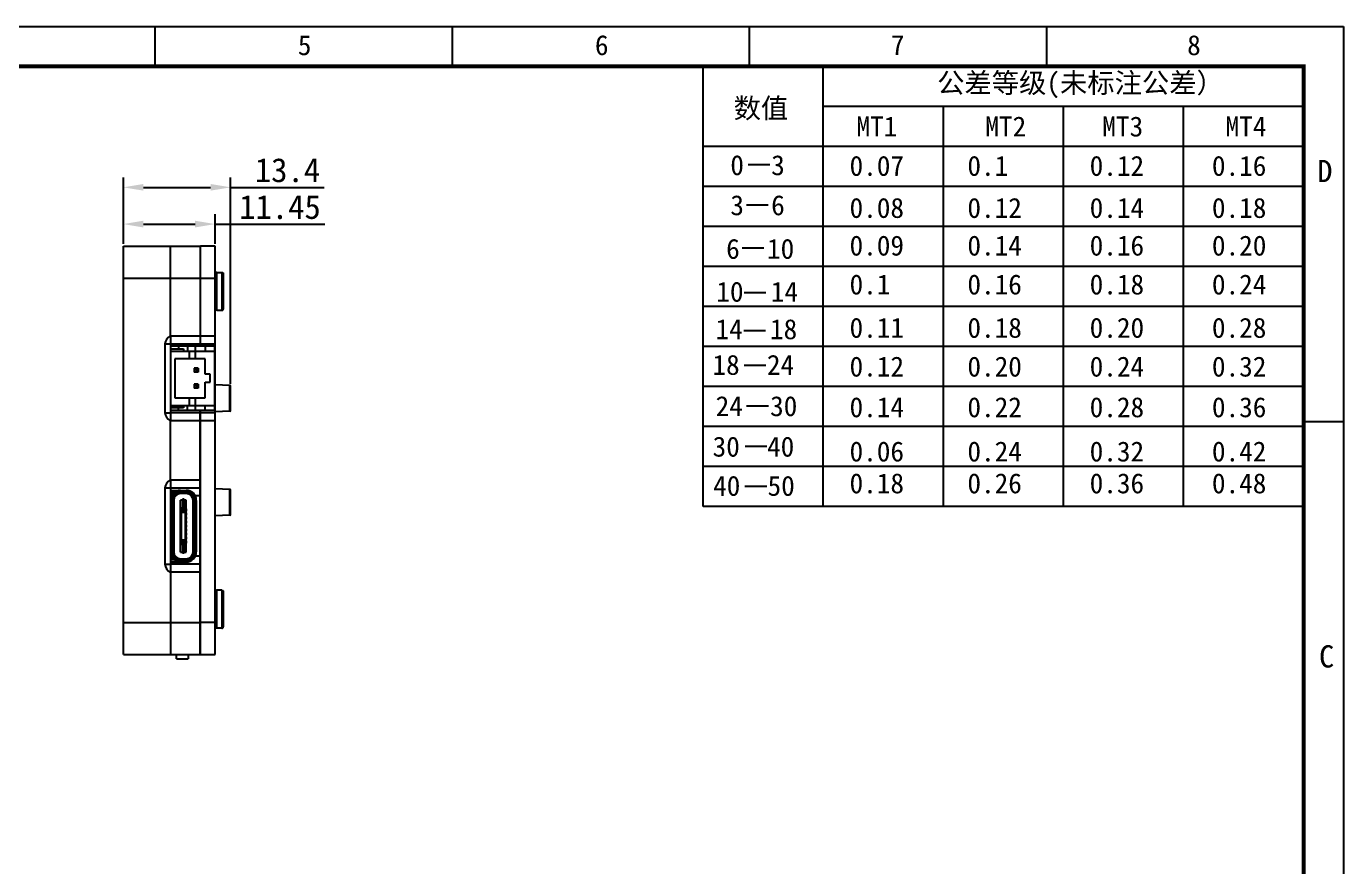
# Model space of a CAD drawing. Header units: millimetres. Extents: x 16822 to 17119, y 29551 to 29761.
# Drawn here: x 16954.4 to 17118.9, y 29655.5 to 29760.5 of the extents above; entities that cross this region are included whole.
import ezdxf

# ---------------------------------------------------------------- set-up
doc = ezdxf.new("R2010")
doc.units = ezdxf.units.MM
doc.header["$PDMODE"] = 2
doc.layers.add('title bar', color=7, linetype='Continuous')
doc.styles.get("Standard").update_dxf_attribs({"font": ''})
doc.styles.add('宝明', font='')
doc.styles.get('Standard').set_extended_font_data('SimSun')
doc.styles.get('宝明').set_extended_font_data('SimHei')
doc.dimstyles.new('ISO-25', dxfattribs={"dimtxt": 3, "dimasz": 2.5, "dimexe": 1.25, "dimexo": 0.3, "dimtad": 1, "dimdsep": 46, "dimtxsty": 'Standard', "dimcen": 2.5, "dimclrd": 5, "dimclre": 5, "dimadec": 0, "dimazin": 0, "dimtfac": 1, "dimtmove": 0, "dimatfit": 3, "dimfxl": 1, "dimarcsym": 0})

# ---------------------------------------------------------------- blocks, each defined once
blk = doc.blocks.new('*D5')
at = {"color": 5, "lineweight": -2, "transparency": 16777216}
for p, q in [((16966.48, 29733.34), (16966.48, 29737.06)), ((16977.93, 29733.34), (16977.93, 29737.06)), ((16968.98, 29735.81), (16975.43, 29735.81)), ((16977.93, 29735.81), (16991.65, 29735.81))]:
    blk.add_line(p, q, dxfattribs=at)
at = {"color": 5, "transparency": 16777216}
for points in [[(16968.98, 29736.23), (16968.98, 29735.39), (16966.48, 29735.81)], [(16975.43, 29736.23), (16975.43, 29735.39), (16977.93, 29735.81)]]:
    blk.add_solid(points, dxfattribs=at)
at = {"layer": 'Defpoints', "color": 0, "transparency": 16777216}
for p in [(16966.48, 29735.81), (16966.48, 29733.04), (16977.93, 29733.04)]:
    blk.add_point(p, dxfattribs=at)
at = {"color": 0, "transparency": 16777216, "insert": (16986.04, 29737.93), "char_height": 3, "attachment_point": 5}
blk.add_mtext('11.45', dxfattribs=at)
blk = doc.blocks.new('*D6')
at = {"color": 5, "lineweight": -2, "transparency": 16777216}
for p, q in [((16966.48, 29733.34), (16966.48, 29741.65)), ((16968.98, 29740.4), (16977.38, 29740.4)), ((16979.88, 29715.85), (16979.88, 29741.65)), ((16979.88, 29740.4), (16991.57, 29740.4))]:
    blk.add_line(p, q, dxfattribs=at)
at = {"color": 5, "transparency": 16777216}
for points in [[(16968.98, 29740.82), (16968.98, 29739.99), (16966.48, 29740.4)], [(16977.38, 29740.82), (16977.38, 29739.99), (16979.88, 29740.4)]]:
    blk.add_solid(points, dxfattribs=at)
at = {"layer": 'Defpoints', "color": 0, "transparency": 16777216}
for p in [(16966.48, 29740.4), (16966.48, 29733.04), (16979.88, 29715.55)]:
    blk.add_point(p, dxfattribs=at)
at = {"color": 0, "transparency": 16777216, "insert": (16986.98, 29742.53), "char_height": 3, "attachment_point": 5}
blk.add_mtext('13.4', dxfattribs=at)

msp = doc.modelspace()

# ---------------------------------------------------------------- linework, layer by layer
for p, q in [((17038.908, 29700.518), (17038.908, 29755.518)), ((17053.908, 29700.518), (17053.908, 29755.518)), ((17113.908, 29750.518), (17053.908, 29750.518)), ((17068.908, 29700.518), (17068.908, 29750.518)), ((17083.908, 29700.518), (17083.908, 29750.518)), ((17098.908, 29700.518), (17098.908, 29750.518)), ((17113.908, 29745.518), (17038.908, 29745.518)), ((17044.51, 29743.237), (17047.237, 29743.237)), ((17113.908, 29740.518), (17038.908, 29740.518)), ((17044.313, 29738.233), (17047.04, 29738.233)), ((17113.908, 29735.518), (17038.908, 29735.518)), ((17043.77, 29732.841), (17046.498, 29732.841)), ((17113.908, 29730.518), (17038.908, 29730.518)), ((17044.016, 29727.264), (17046.744, 29727.264)), ((17113.908, 29725.518), (17038.908, 29725.518)), ((17043.969, 29722.528), (17046.696, 29722.528)), ((17113.908, 29720.518), (17038.908, 29720.518)), ((17044.016, 29718.186), (17046.744, 29718.186)), ((17113.908, 29715.518), (17038.908, 29715.518)), ((17044.328, 29713.098), (17047.055, 29713.098)), ((17113.908, 29710.518), (17038.908, 29710.518)), ((17044.131, 29708.077), (17046.858, 29708.077)), ((17113.908, 29705.518), (17038.908, 29705.518)), ((17044.112, 29703.07), (17046.84, 29703.07)), ((17113.908, 29700.518), (17038.908, 29700.518))]:
    msp.add_line(p, q)
at = {"linetype": 'Continuous'}
for p, q in [((16966.479, 29682.041), (16966.479, 29733.041)), ((16966.479, 29733.041), (16976.079, 29733.041)), ((16972.379, 29721.841), (16972.379, 29733.041)), ((16976.079, 29733.041), (16976.079, 29720.541)), ((16976.129, 29720.541), (16976.129, 29733.041)), ((16977.929, 29733.041), (16976.129, 29733.041)), ((16977.929, 29682.041), (16977.929, 29733.041)), ((16966.479, 29729.041), (16976.079, 29729.041)), ((16976.079, 29728.651), (16976.129, 29728.651)), ((16976.129, 29729.041), (16977.929, 29729.041)), ((16977.929, 29728.651), (16977.952, 29728.651)), ((16977.952, 29725.193), (16977.952, 29729.608)), ((16978.155, 29725.033), (16978.155, 29729.769)), ((16978.155, 29729.769), (16978.763, 29729.769)), ((16978.763, 29729.769), (16978.763, 29725.033)), ((16978.966, 29729.608), (16978.966, 29725.193)), ((16977.952, 29727.401), (16978.155, 29727.401)), ((16978.966, 29727.401), (16978.763, 29727.401)), ((16976.079, 29726.151), (16976.129, 29726.151)), ((16977.929, 29726.151), (16977.952, 29726.151)), ((16978.155, 29725.033), (16978.763, 29725.033)), ((16971.679, 29720.841), (16971.679, 29712.241)), ((16971.679, 29720.841), (16972.379, 29720.841)), ((16972.379, 29721.841), (16972.379, 29711.241)), ((16972.379, 29721.841), (16976.079, 29721.841)), ((16972.379, 29720.841), (16976.079, 29720.841)), ((16977.909, 29720.541), (16972.379, 29720.541)), ((16973.379, 29720.541), (16973.379, 29720.241)), ((16974.509, 29720.541), (16974.509, 29719.941)), ((16975.509, 29718.971), (16975.509, 29720.541)), ((16976.129, 29721.841), (16977.929, 29721.841)), ((16976.129, 29720.841), (16977.929, 29720.841)), ((16976.709, 29720.541), (16976.709, 29719.941)), ((16977.909, 29712.541), (16977.909, 29720.541)), ((16972.379, 29720.241), (16973.979, 29720.241)), ((16972.379, 29719.941), (16977.909, 29719.941)), ((16972.929, 29718.971), (16972.929, 29714.111)), ((16976.709, 29718.971), (16972.929, 29718.971)), ((16973.979, 29720.241), (16973.979, 29719.941)), ((16974.709, 29719.941), (16974.709, 29718.971)), ((16976.709, 29717.041), (16976.709, 29718.971)), ((16975.319, 29717.791), (16975.319, 29717.291)), ((16975.419, 29717.691), (16975.319, 29717.791)), ((16975.819, 29717.791), (16975.319, 29717.791)), ((16975.319, 29717.291), (16975.419, 29717.391)), ((16975.819, 29717.291), (16975.319, 29717.291)), ((16975.419, 29717.391), (16975.419, 29717.691)), ((16975.719, 29717.691), (16975.419, 29717.691)), ((16975.719, 29717.391), (16975.419, 29717.391)), ((16975.819, 29717.791), (16975.719, 29717.691)), ((16975.719, 29717.391), (16975.719, 29717.691)), ((16975.819, 29717.291), (16975.719, 29717.391)), ((16975.819, 29717.791), (16975.819, 29717.291)), ((16977.309, 29717.041), (16976.709, 29717.041)), ((16977.309, 29716.041), (16977.309, 29717.041)), ((16975.319, 29715.791), (16975.319, 29715.291)), ((16975.819, 29715.791), (16975.319, 29715.791)), ((16975.419, 29715.691), (16975.319, 29715.791)), ((16975.319, 29715.291), (16975.419, 29715.391)), ((16975.419, 29715.391), (16975.419, 29715.691)), ((16975.719, 29715.691), (16975.419, 29715.691)), ((16975.719, 29715.391), (16975.419, 29715.391)), ((16975.819, 29715.791), (16975.719, 29715.691)), ((16975.719, 29715.391), (16975.719, 29715.691)), ((16975.819, 29715.291), (16975.719, 29715.391)), ((16975.819, 29715.791), (16975.819, 29715.291)), ((16976.709, 29714.111), (16976.709, 29716.041)), ((16976.709, 29716.041), (16977.309, 29716.041)), ((16979.783, 29715.647), (16977.929, 29715.712)), ((16979.783, 29712.434), (16979.783, 29715.647)), ((16979.879, 29712.534), (16979.879, 29715.548)), ((16972.929, 29714.111), (16976.709, 29714.111)), ((16974.709, 29714.111), (16974.709, 29713.141)), ((16975.819, 29715.291), (16975.319, 29715.291)), ((16975.509, 29712.541), (16975.509, 29714.111)), ((16971.679, 29712.241), (16972.379, 29712.241)), ((16972.379, 29713.141), (16977.909, 29713.141)), ((16973.979, 29712.841), (16972.379, 29712.841)), ((16972.379, 29712.541), (16977.909, 29712.541)), ((16976.079, 29712.241), (16972.379, 29712.241)), ((16973.379, 29712.541), (16973.379, 29712.841)), ((16973.979, 29713.141), (16973.979, 29712.841)), ((16974.509, 29712.541), (16974.509, 29713.141)), ((16976.079, 29682.041), (16976.079, 29712.541)), ((16976.129, 29712.306), (16976.079, 29712.305)), ((16976.129, 29682.041), (16976.129, 29712.541)), ((16977.929, 29712.241), (16976.129, 29712.241)), ((16976.709, 29712.541), (16976.709, 29713.141)), ((16979.783, 29712.434), (16977.929, 29712.369)), ((16972.379, 29703.841), (16972.379, 29711.241)), ((16976.079, 29711.241), (16972.379, 29711.241)), ((16977.929, 29711.241), (16976.129, 29711.241)), ((16971.679, 29702.841), (16972.379, 29702.841)), ((16971.679, 29702.841), (16971.679, 29693.301)), ((16972.379, 29703.841), (16976.079, 29703.841)), ((16972.379, 29703.841), (16972.379, 29692.301)), ((16972.379, 29702.841), (16976.079, 29702.841)), ((16976.079, 29702.801), (16972.379, 29702.801)), ((16972.379, 29702.541), (16974.339, 29702.541)), ((16972.817, 29702.241), (16972.379, 29702.241)), ((16972.479, 29702.241), (16972.479, 29701.78)), ((16973.629, 29702.391), (16974.339, 29702.391)), ((16973.629, 29702.391), (16973.629, 29702.141)), ((16974.339, 29702.241), (16973.629, 29702.241)), ((16974.339, 29702.141), (16974.339, 29702.391)), ((16976.129, 29702.775), (16976.078, 29702.777)), ((16979.783, 29702.647), (16977.929, 29702.712)), ((16979.783, 29699.434), (16979.783, 29702.647)), ((16979.879, 29699.534), (16979.879, 29702.548)), ((16972.713, 29702.141), (16972.379, 29702.141)), ((16972.779, 29701.291), (16972.529, 29701.291)), ((16972.529, 29694.851), (16972.529, 29701.291)), ((16972.679, 29694.851), (16972.679, 29701.291)), ((16972.779, 29701.291), (16972.779, 29694.851)), ((16974.339, 29702.141), (16973.629, 29702.141)), ((16973.884, 29701.321), (16973.634, 29701.321)), ((16973.634, 29694.821), (16973.634, 29701.321)), ((16974.084, 29701.421), (16973.884, 29701.421)), ((16973.884, 29701.421), (16973.884, 29699.821)), ((16974.084, 29699.821), (16974.084, 29701.421)), ((16974.334, 29701.321), (16974.084, 29701.321)), ((16974.334, 29694.821), (16974.334, 29701.321)), ((16975.439, 29701.291), (16975.189, 29701.291)), ((16975.189, 29694.851), (16975.189, 29701.291)), ((16975.289, 29694.851), (16975.289, 29701.291)), ((16975.439, 29701.291), (16975.439, 29694.851)), ((16976.079, 29701.841), (16975.461, 29701.841)), ((16975.589, 29701.291), (16975.589, 29694.851)), ((16973.609, 29700.221), (16973.634, 29700.221)), ((16973.609, 29700.221), (16973.609, 29699.921)), ((16973.634, 29699.921), (16973.609, 29699.921)), ((16973.609, 29699.721), (16973.634, 29699.721)), ((16973.609, 29699.721), (16973.609, 29699.421)), ((16973.634, 29699.421), (16973.609, 29699.421)), ((16973.609, 29699.221), (16973.634, 29699.221)), ((16973.609, 29699.221), (16973.609, 29698.921)), ((16973.734, 29700.321), (16973.634, 29700.421)), ((16973.734, 29700.321), (16973.884, 29700.321)), ((16973.734, 29695.821), (16973.734, 29700.321)), ((16974.084, 29700.362), (16973.884, 29700.362)), ((16973.884, 29699.821), (16974.084, 29699.821)), ((16974.084, 29700.321), (16974.234, 29700.321)), ((16974.334, 29700.421), (16974.234, 29700.321)), ((16974.234, 29695.821), (16974.234, 29700.321)), ((16974.334, 29700.221), (16974.359, 29700.221)), ((16974.359, 29699.921), (16974.334, 29699.921)), ((16974.334, 29699.721), (16974.359, 29699.721)), ((16974.359, 29699.421), (16974.334, 29699.421)), ((16974.334, 29699.221), (16974.359, 29699.221)), ((16974.359, 29699.921), (16974.359, 29700.221)), ((16974.359, 29699.421), (16974.359, 29699.721)), ((16974.359, 29698.921), (16974.359, 29699.221)), ((16976.129, 29699.306), (16976.081, 29699.305)), ((16979.783, 29699.434), (16977.929, 29699.369)), ((16973.634, 29698.921), (16973.609, 29698.921)), ((16973.609, 29698.721), (16973.634, 29698.721)), ((16973.609, 29698.721), (16973.609, 29698.421)), ((16973.634, 29698.421), (16973.609, 29698.421)), ((16973.609, 29698.221), (16973.634, 29698.221)), ((16973.609, 29698.221), (16973.609, 29697.921)), ((16973.634, 29697.921), (16973.609, 29697.921)), ((16973.609, 29697.721), (16973.634, 29697.721)), ((16973.609, 29697.721), (16973.609, 29697.421)), ((16973.634, 29697.421), (16973.609, 29697.421)), ((16974.359, 29698.921), (16974.334, 29698.921)), ((16974.334, 29698.721), (16974.359, 29698.721)), ((16974.359, 29698.421), (16974.334, 29698.421)), ((16974.334, 29698.221), (16974.359, 29698.221)), ((16974.359, 29697.921), (16974.334, 29697.921)), ((16974.334, 29697.721), (16974.359, 29697.721)), ((16974.359, 29697.421), (16974.334, 29697.421)), ((16974.359, 29698.421), (16974.359, 29698.721)), ((16974.359, 29697.921), (16974.359, 29698.221)), ((16974.359, 29697.421), (16974.359, 29697.721)), ((16973.609, 29697.221), (16973.634, 29697.221)), ((16973.609, 29697.221), (16973.609, 29696.921)), ((16973.634, 29696.921), (16973.609, 29696.921)), ((16973.609, 29696.721), (16973.634, 29696.721)), ((16973.609, 29696.721), (16973.609, 29696.421)), ((16973.634, 29696.421), (16973.609, 29696.421)), ((16973.609, 29696.221), (16973.634, 29696.221)), ((16973.609, 29696.221), (16973.609, 29695.921)), ((16973.634, 29695.921), (16973.609, 29695.921)), ((16973.734, 29695.821), (16973.634, 29695.721)), ((16973.734, 29695.821), (16973.884, 29695.821)), ((16974.084, 29696.321), (16973.884, 29696.321)), ((16973.884, 29696.321), (16973.884, 29694.721)), ((16973.884, 29695.779), (16974.084, 29695.779)), ((16974.084, 29694.721), (16974.084, 29696.321)), ((16974.234, 29695.821), (16974.084, 29695.821)), ((16974.234, 29695.821), (16974.334, 29695.721)), ((16974.334, 29697.221), (16974.359, 29697.221)), ((16974.359, 29696.921), (16974.334, 29696.921)), ((16974.334, 29696.721), (16974.359, 29696.721)), ((16974.359, 29696.421), (16974.334, 29696.421)), ((16974.334, 29696.221), (16974.359, 29696.221)), ((16974.359, 29695.921), (16974.334, 29695.921)), ((16974.359, 29696.921), (16974.359, 29697.221)), ((16974.359, 29696.421), (16974.359, 29696.721)), ((16974.359, 29695.921), (16974.359, 29696.221)), ((16972.379, 29694.001), (16972.713, 29694.001)), ((16972.479, 29694.361), (16972.479, 29693.901)), ((16972.529, 29694.851), (16972.779, 29694.851)), ((16973.629, 29694.001), (16974.339, 29694.001)), ((16973.629, 29694.001), (16973.629, 29693.751)), ((16973.634, 29694.821), (16973.884, 29694.821)), ((16973.884, 29694.721), (16974.084, 29694.721)), ((16974.084, 29694.821), (16974.334, 29694.821)), ((16974.339, 29693.751), (16974.339, 29694.001)), ((16975.189, 29694.851), (16975.439, 29694.851)), ((16976.079, 29694.301), (16975.461, 29694.301)), ((16971.679, 29693.301), (16972.379, 29693.301)), ((16972.379, 29693.901), (16972.817, 29693.901)), ((16972.379, 29693.601), (16974.339, 29693.601)), ((16972.379, 29693.341), (16976.079, 29693.341)), ((16976.079, 29693.301), (16972.379, 29693.301)), ((16973.629, 29693.901), (16974.339, 29693.901)), ((16974.339, 29693.751), (16973.629, 29693.751)), ((16976.079, 29692.301), (16972.379, 29692.301)), ((16972.379, 29692.301), (16972.379, 29682.041)), ((16976.079, 29691.981), (16976.129, 29691.981)), ((16977.952, 29685.473), (16977.952, 29689.888)), ((16978.763, 29690.049), (16978.155, 29690.049)), ((16978.155, 29685.313), (16978.155, 29690.049)), ((16978.763, 29690.049), (16978.763, 29685.313)), ((16978.966, 29689.888), (16978.966, 29685.473)), ((16976.129, 29688.931), (16976.079, 29688.931)), ((16977.952, 29688.931), (16977.929, 29688.931)), ((16977.952, 29687.681), (16978.155, 29687.681)), ((16978.966, 29687.681), (16978.763, 29687.681)), ((16966.479, 29686.041), (16976.079, 29686.041)), ((16976.129, 29686.431), (16976.079, 29686.431)), ((16977.929, 29686.041), (16976.129, 29686.041)), ((16977.952, 29686.431), (16977.929, 29686.431)), ((16976.079, 29684.181), (16976.129, 29684.181)), ((16978.763, 29685.313), (16978.155, 29685.313)), ((16966.479, 29682.041), (16976.079, 29682.041)), ((16973.129, 29681.481), (16973.129, 29682.041)), ((16973.129, 29681.481), (16974.579, 29681.481)), ((16974.579, 29682.041), (16974.579, 29681.481)), ((16976.129, 29682.041), (16977.929, 29682.041))]:
    msp.add_line(p, q, dxfattribs=at)
for points in [[(16978.155, 29729.769), (16978.139, 29729.768), (16978.122, 29729.767), (16978.105, 29729.764), (16978.089, 29729.76), (16978.072, 29729.755), (16978.056, 29729.748), (16978.04, 29729.741), (16978.025, 29729.732), (16978.011, 29729.722), (16977.999, 29729.711), (16977.988, 29729.699), (16977.978, 29729.687), (16977.97, 29729.674), (16977.963, 29729.661), (16977.958, 29729.647), (16977.955, 29729.634), (16977.953, 29729.621), (16977.952, 29729.608)], [(16978.763, 29729.769), (16978.78, 29729.768), (16978.796, 29729.767), (16978.813, 29729.764), (16978.83, 29729.76), (16978.846, 29729.755), (16978.863, 29729.748), (16978.878, 29729.741), (16978.893, 29729.732), (16978.907, 29729.722), (16978.919, 29729.711), (16978.931, 29729.699), (16978.94, 29729.687), (16978.949, 29729.674), (16978.955, 29729.661), (16978.96, 29729.647), (16978.964, 29729.634), (16978.966, 29729.621), (16978.966, 29729.608)], [(16978.155, 29725.033), (16978.139, 29725.033), (16978.122, 29725.035), (16978.105, 29725.038), (16978.089, 29725.042), (16978.072, 29725.047), (16978.056, 29725.053), (16978.04, 29725.061), (16978.025, 29725.07), (16978.011, 29725.08), (16977.999, 29725.091), (16977.988, 29725.102), (16977.978, 29725.115), (16977.97, 29725.128), (16977.963, 29725.141), (16977.958, 29725.154), (16977.955, 29725.167), (16977.953, 29725.18), (16977.952, 29725.193)], [(16978.763, 29725.033), (16978.78, 29725.033), (16978.796, 29725.035), (16978.813, 29725.038), (16978.83, 29725.042), (16978.846, 29725.047), (16978.863, 29725.053), (16978.878, 29725.061), (16978.893, 29725.07), (16978.907, 29725.08), (16978.919, 29725.091), (16978.931, 29725.102), (16978.94, 29725.115), (16978.949, 29725.128), (16978.955, 29725.141), (16978.96, 29725.154), (16978.964, 29725.167), (16978.966, 29725.18), (16978.966, 29725.193)], [(16978.155, 29690.049), (16978.139, 29690.048), (16978.122, 29690.047), (16978.105, 29690.044), (16978.089, 29690.04), (16978.072, 29690.035), (16978.056, 29690.028), (16978.04, 29690.021), (16978.025, 29690.012), (16978.011, 29690.002), (16977.999, 29689.991), (16977.988, 29689.979), (16977.978, 29689.967), (16977.97, 29689.954), (16977.963, 29689.941), (16977.958, 29689.927), (16977.955, 29689.914), (16977.953, 29689.901), (16977.952, 29689.888)], [(16978.763, 29690.049), (16978.78, 29690.048), (16978.796, 29690.047), (16978.813, 29690.044), (16978.83, 29690.04), (16978.846, 29690.035), (16978.863, 29690.028), (16978.878, 29690.021), (16978.893, 29690.012), (16978.907, 29690.002), (16978.919, 29689.991), (16978.931, 29689.979), (16978.94, 29689.967), (16978.949, 29689.954), (16978.955, 29689.941), (16978.96, 29689.927), (16978.964, 29689.914), (16978.966, 29689.901), (16978.966, 29689.888)], [(16978.155, 29685.313), (16978.139, 29685.313), (16978.122, 29685.315), (16978.105, 29685.318), (16978.089, 29685.322), (16978.072, 29685.327), (16978.056, 29685.333), (16978.04, 29685.341), (16978.025, 29685.35), (16978.011, 29685.36), (16977.999, 29685.371), (16977.988, 29685.382), (16977.978, 29685.395), (16977.97, 29685.408), (16977.963, 29685.421), (16977.958, 29685.434), (16977.955, 29685.447), (16977.953, 29685.46), (16977.952, 29685.473)], [(16978.763, 29685.313), (16978.78, 29685.313), (16978.796, 29685.315), (16978.813, 29685.318), (16978.83, 29685.322), (16978.846, 29685.327), (16978.863, 29685.333), (16978.878, 29685.341), (16978.893, 29685.35), (16978.907, 29685.36), (16978.919, 29685.371), (16978.931, 29685.382), (16978.94, 29685.395), (16978.949, 29685.408), (16978.955, 29685.421), (16978.96, 29685.434), (16978.964, 29685.447), (16978.966, 29685.46), (16978.966, 29685.473)]]:
    msp.add_lwpolyline(points, dxfattribs=at)
for centre, radius, start, end in [((16979.779, 29715.548), 0.1, 0, 88), ((16979.779, 29712.534), 0.1, 272, 0), ((16973.629, 29701.291), 1.25, 90, 180), ((16972.479, 29702.141), 0.1, 90, 180), ((16973.629, 29701.291), 1.1, 90, 180), ((16973.629, 29701.291), 0.95, 90, 180), ((16974.339, 29701.291), 1.25, 0, 90), ((16974.339, 29701.291), 1.1, 0, 90), ((16974.339, 29701.291), 0.95, 0, 90), ((16979.779, 29702.548), 0.1, 0, 88), ((16973.629, 29701.291), 0.85, 90, 180), ((16974.339, 29701.291), 0.85, 0, 90), ((16979.779, 29699.534), 0.1, 272, 0), ((16973.629, 29694.851), 1.25, 180, 270), ((16972.479, 29694.001), 0.1, 180, 270), ((16973.629, 29694.851), 1.1, 180, 270), ((16973.629, 29694.851), 0.95, 180, 270), ((16973.629, 29694.851), 0.85, 180, 270), ((16974.339, 29694.851), 1.25, 270, 0), ((16974.339, 29694.851), 1.1, 270, 0), ((16974.339, 29694.851), 0.95, 270, 0), ((16974.339, 29694.851), 0.85, 270, 0)]:
    msp.add_arc(centre, radius, start, end, dxfattribs=at)
for centre, start_param, end_param in [((16973.458, 29720.841), 2.222354, 3.1415927), ((16973.458, 29712.241), -3.1415927, -2.222354), ((16973.458, 29702.841), 2.222354, 3.1415927), ((16973.458, 29693.301), -3.1415927, -2.222354)]:
    msp.add_ellipse(centre, major_axis=(1.779, 0), ratio=0.7071068, start_param=start_param, end_param=end_param, dxfattribs=at)
at = {"layer": 'title bar', "color": 0}
for p, q in [((16821.91, 29760.518), (17118.908, 29760.518)), ((16970.409, 29760.518), (16970.409, 29755.518)), ((17007.534, 29760.518), (17007.534, 29755.518)), ((17044.658, 29760.518), (17044.658, 29755.518)), ((17081.783, 29760.518), (17081.783, 29755.518)), ((17118.908, 29760.518), (17118.908, 29550.52)), ((16826.91, 29755.518), (17113.908, 29755.518)), ((17113.908, 29755.518), (17113.908, 29555.52)), ((17113.969, 29711.143), (17118.908, 29711.143))]:
    msp.add_line(p, q, dxfattribs=at)
at = {"layer": 'title bar', "color": 0, "const_width": 0.5}
msp.add_lwpolyline([(16826.91, 29555.52), (17113.908, 29555.52), (17113.908, 29755.518), (16826.91, 29755.518)], dxfattribs=at)

# ---------------------------------------------------------------- texts
at = {"char_height": 2.5, "attachment_point": 1}
for s, insert, width in [('公差等级(未标注公差）', (17068.138, 29754.703), 37.59192), ('数值', (17042.709, 29751.541), 14.3973), ('MT1', (17058.052, 29749.256), 15), ('MT2', (17074.153, 29749.256), 15), ('MT3', (17088.767, 29749.256), 15), ('MT4', (17104.158, 29749.256), 15), ('0  3', (17042.298, 29744.422), 9.59553), ('3  6', (17042.298, 29739.419), 9.59553), ('6  10', (17041.779, 29733.968), 14.8531), ('10  14', (17040.55, 29728.61), 17.36704), ('14  18', (17040.447, 29723.927), 15.61442), ('18  24', (17040.067, 29719.473), 15.61442), ('24  30', (17040.461, 29714.312), 15.61442), ('30  40', (17040.083, 29709.252), 15.61442), ('40  50', (17040.144, 29704.354), 15.61442)]:
    msp.add_mtext(s, dxfattribs=dict(at, insert=insert, width=width))
for s, insert in [('0.07', (17057.192, 29744.337)), ('0.1', (17071.912, 29744.337)), ('0.12', (17087.183, 29744.337)), ('0.16', (17102.454, 29744.337)), ('0.08', (17057.192, 29739.083)), ('0.12', (17071.912, 29739.083)), ('0.14', (17087.183, 29739.083)), ('0.18', (17102.454, 29739.083)), ('0.09', (17057.192, 29734.377)), ('0.14', (17071.912, 29734.377)), ('0.16', (17087.183, 29734.377)), ('0.20', (17102.454, 29734.377)), ('0.1', (17057.192, 29729.515)), ('0.16', (17071.912, 29729.515)), ('0.18', (17087.183, 29729.515)), ('0.24', (17102.454, 29729.515)), ('0.11', (17057.192, 29724.103)), ('0.18', (17071.912, 29724.103)), ('0.20', (17087.183, 29724.103)), ('0.28', (17102.454, 29724.103)), ('0.12', (17057.192, 29719.257)), ('0.20', (17071.912, 29719.257)), ('0.24', (17087.183, 29719.257)), ('0.32', (17102.454, 29719.257)), ('0.14', (17057.192, 29714.177)), ('0.22', (17071.912, 29714.177)), ('0.28', (17087.183, 29714.177)), ('0.36', (17102.454, 29714.177)), ('0.06', (17057.192, 29708.648)), ('0.24', (17071.912, 29708.648)), ('0.32', (17087.183, 29708.648)), ('0.42', (17102.454, 29708.648)), ('0.18', (17057.192, 29704.668)), ('0.26', (17071.912, 29704.668)), ('0.36', (17087.183, 29704.668)), ('0.48', (17102.454, 29704.668))]:
    msp.add_mtext(s, dxfattribs=dict(at, insert=insert))
at = {"layer": 'title bar', "color": 0, "style": '宝明'}
for s, height, p in [('5', 2.5, (16988.273, 29756.92)), ('6', 2.5, (17025.386, 29756.92)), ('7', 2.5, (17062.351, 29756.92)), ('8', 2.5, (17099.36, 29756.92)), ('D', 2.778, (17115.62, 29741.048)), ('C', 2.778, (17115.834, 29680.404))]:
    msp.add_text(s, height=height, dxfattribs=at).set_placement(p)

# ---------------------------------------------------------------- dimensions: what is measured, and where the dimension line sits
for base, p1, picture, middle in [((16966.479, 29740.402), (16979.879, 29715.548), '*D6', (16986.976, 29740.402)), ((16966.479, 29735.809), (16977.929, 29733.041), '*D5', (16986.04, 29735.809))]:
    dim = msp.add_linear_dim(base=base, p1=p1, p2=(16966.479, 29733.041), dimstyle='ISO-25')
    dim.commit()
    dim.dimension.update_dxf_attribs({"geometry": picture, "text_midpoint": middle, "dimtype": 160})

doc.saveas('drawing.dxf')
